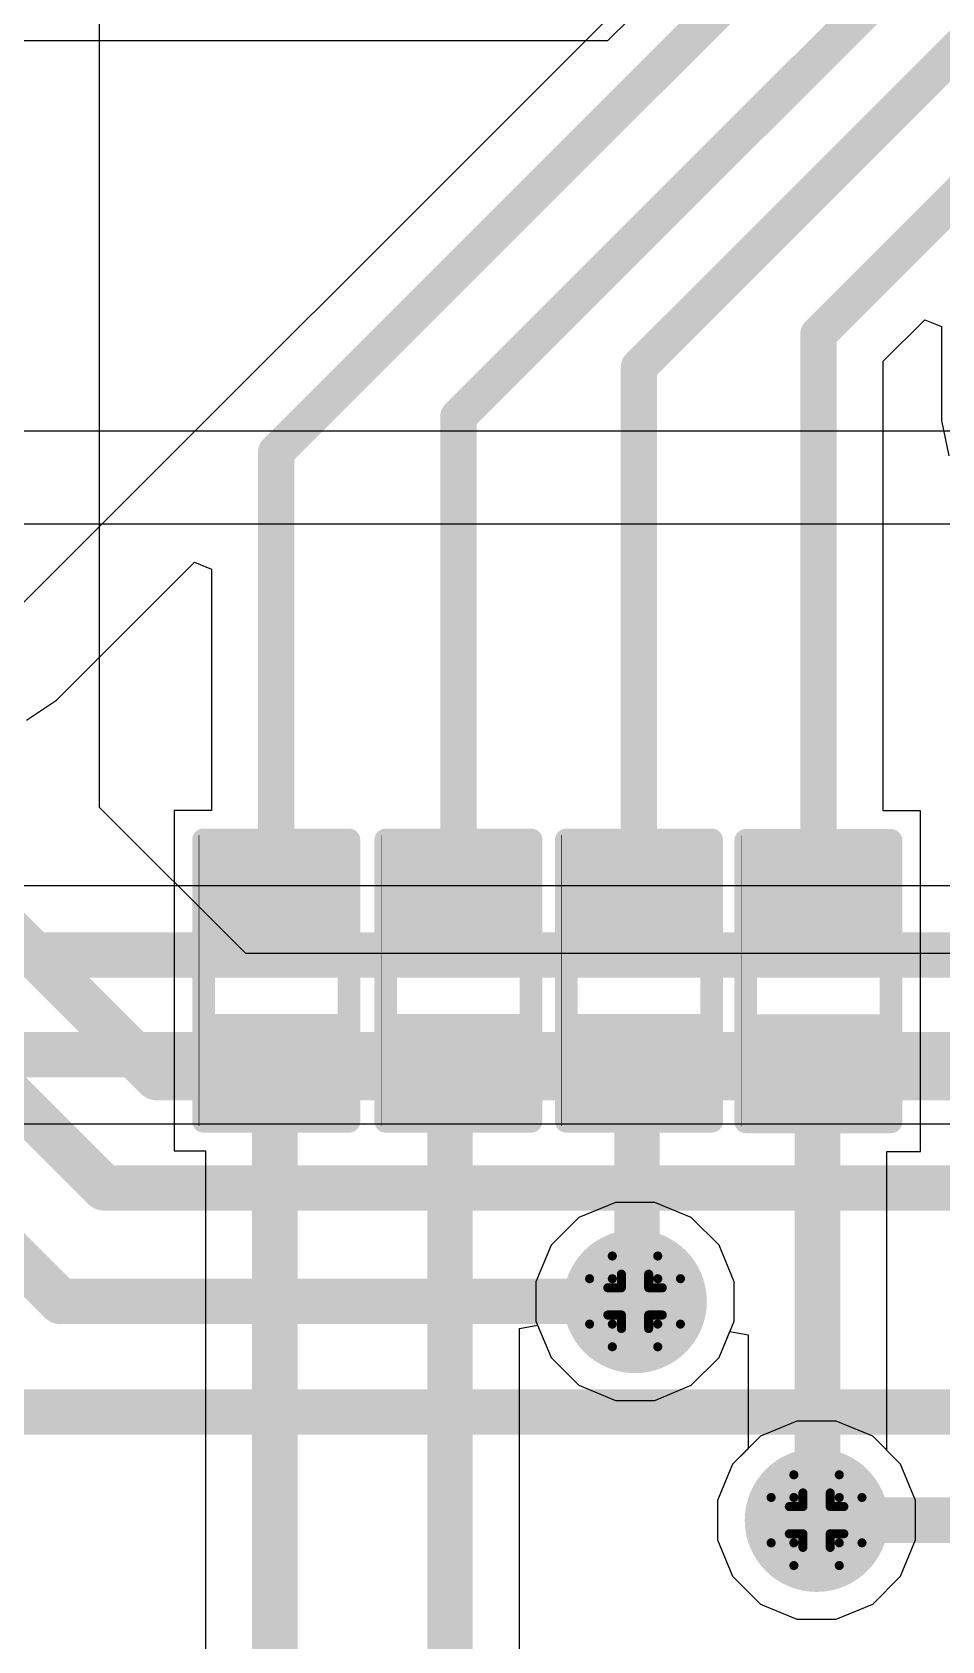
# Model space of a CAD drawing. Header units: inches. Extents: x -3 to 5259, y -3 to 5282.
# Drawn here: x 11.07 to 16.16, y 29.97 to 38.98 of the extents above; entities that cross this region are included whole.
import ezdxf

# ---------------------------------------------------------------- set-up
doc = ezdxf.new("R2010")
doc.units = ezdxf.units.IN
for name, color, linetype in [('Bottom Layer', 5, 'Continuous'), ('Bottom Solder', 6, 'Continuous'), ('Drill Drawing', 1, 'Continuous'), ('Layer 1', 16, 'Continuous'), ('Layer 2', 76, 'Continuous'), ('Top Layer', 1, 'Continuous'), ('Top Overlay', 2, 'Continuous'), ('Top Paste', 8, 'Continuous'), ('Top Solder', 216, 'Continuous'), ('Via Holes', 16, 'Continuous')]:
    doc.layers.add(name, color=color, linetype=linetype)

# ---------------------------------------------------------------- blocks, each defined once
blk = doc.blocks.new('R___0402_141')
at = {"layer": 'Top Layer'}
for points in [[(-0.6985, -0.3175), (-0.6985, 0.3175), (-0.2413, 0.3175), (-0.2413, -0.3175)], [(0.2413, -0.3175), (0.2413, 0.3175), (0.6985, 0.3175), (0.6985, -0.3175)]]:
    blk.add_hatch(color=1, dxfattribs=at).paths.add_polyline_path(points)
at = {"layer": 'Top Paste'}
for points in [[(-0.6985, -0.3175), (-0.6985, 0.3175), (-0.2413, 0.3175), (-0.2413, -0.3175)], [(0.2413, -0.3175), (0.2413, 0.3175), (0.6985, 0.3175), (0.6985, -0.3175)]]:
    blk.add_hatch(color=8, dxfattribs=at).paths.add_polyline_path(points)
at = {"layer": 'Top Solder'}
for points in [[(-0.7535, -0.3725), (-0.7535, 0.3725), (-0.1863, 0.3725), (-0.1863, -0.3725)], [(0.1863, -0.3725), (0.1863, 0.3725), (0.7535, 0.3725), (0.7535, -0.3725)]]:
    blk.add_hatch(color=216, dxfattribs=at).paths.add_polyline_path(points)
at = {"layer": 'Top Overlay'}
for points in [[(-0.7874, -0.4064, 0.127, 0.127, 0), (-0.7874, 0.4064, 0.127, 0.127, 0)], [(0.7874, 0.4064, 0.127, 0.127, 0), (-0.7874, 0.4064, 0.127, 0.127, 0)], [(0.7874, -0.4064, 0.127, 0.127, 0), (0.7874, 0.4064, 0.127, 0.127, 0)], [(0.7874, -0.4064, 0.127, 0.127, 0), (-0.7874, -0.4064, 0.127, 0.127, 0)], [(0.8128, -0.4318, 0.00323, 0.00323, 0), (-0.8128, -0.4318, 0.00323, 0.00323, 0)]]:
    blk.add_lwpolyline(points, format="xyseb", dxfattribs=at)
for points in [[(-0.8191, 0.4064, 0.0635, 0.0635, 1), (-0.7556, 0.4064, 0.0635, 0.0635, 1)], [(-0.8191, 0.4064, 0.0635, 0.0635, 1), (-0.7556, 0.4064, 0.0635, 0.0635, 1)], [(0.7556, 0.4064, 0.0635, 0.0635, 1), (0.8191, 0.4064, 0.0635, 0.0635, 1)], [(0.7556, 0.4064, 0.0635, 0.0635, 1), (0.8191, 0.4064, 0.0635, 0.0635, 1)], [(-0.8191, -0.4064, 0.0635, 0.0635, 1), (-0.7556, -0.4064, 0.0635, 0.0635, 1)], [(-0.8191, -0.4064, 0.0635, 0.0635, 1), (-0.7556, -0.4064, 0.0635, 0.0635, 1)], [(0.7556, -0.4064, 0.0635, 0.0635, 1), (0.8191, -0.4064, 0.0635, 0.0635, 1)], [(0.7556, -0.4064, 0.0635, 0.0635, 1), (0.8191, -0.4064, 0.0635, 0.0635, 1)], [(-0.8136, -0.4318, 0.00161, 0.00161, 1), (-0.812, -0.4318, 0.00161, 0.00161, 1)], [(0.812, -0.4318, 0.00161, 0.00161, 1), (0.8136, -0.4318, 0.00161, 0.00161, 1)]]:
    blk.add_lwpolyline(points, format="xyseb", close=True, dxfattribs=at)
blk = doc.blocks.new('R___0402_143')
at = {"layer": 'Top Layer'}
for points in [[(-0.6985, -0.3175), (-0.6985, 0.3175), (-0.2413, 0.3175), (-0.2413, -0.3175)], [(0.2413, -0.3175), (0.2413, 0.3175), (0.6985, 0.3175), (0.6985, -0.3175)]]:
    blk.add_hatch(color=1, dxfattribs=at).paths.add_polyline_path(points)
at = {"layer": 'Top Paste'}
for points in [[(-0.6985, -0.3175), (-0.6985, 0.3175), (-0.2413, 0.3175), (-0.2413, -0.3175)], [(0.2413, -0.3175), (0.2413, 0.3175), (0.6985, 0.3175), (0.6985, -0.3175)]]:
    blk.add_hatch(color=8, dxfattribs=at).paths.add_polyline_path(points)
at = {"layer": 'Top Solder'}
for points in [[(-0.7535, -0.3725), (-0.7535, 0.3725), (-0.1863, 0.3725), (-0.1863, -0.3725)], [(0.1863, -0.3725), (0.1863, 0.3725), (0.7535, 0.3725), (0.7535, -0.3725)]]:
    blk.add_hatch(color=216, dxfattribs=at).paths.add_polyline_path(points)
at = {"layer": 'Top Overlay'}
for points in [[(-0.7874, -0.4064, 0.127, 0.127, 0), (-0.7874, 0.4064, 0.127, 0.127, 0)], [(0.7874, 0.4064, 0.127, 0.127, 0), (-0.7874, 0.4064, 0.127, 0.127, 0)], [(0.7874, -0.4064, 0.127, 0.127, 0), (0.7874, 0.4064, 0.127, 0.127, 0)], [(0.7874, -0.4064, 0.127, 0.127, 0), (-0.7874, -0.4064, 0.127, 0.127, 0)], [(0.8128, -0.4318, 0.00323, 0.00323, 0), (-0.8128, -0.4318, 0.00323, 0.00323, 0)]]:
    blk.add_lwpolyline(points, format="xyseb", dxfattribs=at)
for points in [[(-0.8191, 0.4064, 0.0635, 0.0635, 1), (-0.7556, 0.4064, 0.0635, 0.0635, 1)], [(-0.8191, 0.4064, 0.0635, 0.0635, 1), (-0.7556, 0.4064, 0.0635, 0.0635, 1)], [(0.7556, 0.4064, 0.0635, 0.0635, 1), (0.8191, 0.4064, 0.0635, 0.0635, 1)], [(0.7556, 0.4064, 0.0635, 0.0635, 1), (0.8191, 0.4064, 0.0635, 0.0635, 1)], [(-0.8191, -0.4064, 0.0635, 0.0635, 1), (-0.7556, -0.4064, 0.0635, 0.0635, 1)], [(-0.8191, -0.4064, 0.0635, 0.0635, 1), (-0.7556, -0.4064, 0.0635, 0.0635, 1)], [(0.7556, -0.4064, 0.0635, 0.0635, 1), (0.8191, -0.4064, 0.0635, 0.0635, 1)], [(0.7556, -0.4064, 0.0635, 0.0635, 1), (0.8191, -0.4064, 0.0635, 0.0635, 1)], [(-0.8136, -0.4318, 0.00161, 0.00161, 1), (-0.812, -0.4318, 0.00161, 0.00161, 1)], [(0.812, -0.4318, 0.00161, 0.00161, 1), (0.8136, -0.4318, 0.00161, 0.00161, 1)]]:
    blk.add_lwpolyline(points, format="xyseb", close=True, dxfattribs=at)
blk = doc.blocks.new('R___0402_145')
at = {"layer": 'Top Layer'}
for points in [[(-0.6985, -0.3175), (-0.6985, 0.3175), (-0.2413, 0.3175), (-0.2413, -0.3175)], [(0.2413, -0.3175), (0.2413, 0.3175), (0.6985, 0.3175), (0.6985, -0.3175)]]:
    blk.add_hatch(color=1, dxfattribs=at).paths.add_polyline_path(points)
at = {"layer": 'Top Paste'}
for points in [[(-0.6985, -0.3175), (-0.6985, 0.3175), (-0.2413, 0.3175), (-0.2413, -0.3175)], [(0.2413, -0.3175), (0.2413, 0.3175), (0.6985, 0.3175), (0.6985, -0.3175)]]:
    blk.add_hatch(color=8, dxfattribs=at).paths.add_polyline_path(points)
at = {"layer": 'Top Solder'}
for points in [[(-0.7535, -0.3725), (-0.7535, 0.3725), (-0.1863, 0.3725), (-0.1863, -0.3725)], [(0.1863, -0.3725), (0.1863, 0.3725), (0.7535, 0.3725), (0.7535, -0.3725)]]:
    blk.add_hatch(color=216, dxfattribs=at).paths.add_polyline_path(points)
at = {"layer": 'Top Overlay'}
for points in [[(-0.7874, -0.4064, 0.127, 0.127, 0), (-0.7874, 0.4064, 0.127, 0.127, 0)], [(0.7874, 0.4064, 0.127, 0.127, 0), (-0.7874, 0.4064, 0.127, 0.127, 0)], [(0.7874, -0.4064, 0.127, 0.127, 0), (0.7874, 0.4064, 0.127, 0.127, 0)], [(0.7874, -0.4064, 0.127, 0.127, 0), (-0.7874, -0.4064, 0.127, 0.127, 0)], [(0.8128, -0.4318, 0.00323, 0.00323, 0), (-0.8128, -0.4318, 0.00323, 0.00323, 0)]]:
    blk.add_lwpolyline(points, format="xyseb", dxfattribs=at)
for points in [[(-0.8191, 0.4064, 0.0635, 0.0635, 1), (-0.7556, 0.4064, 0.0635, 0.0635, 1)], [(-0.8191, 0.4064, 0.0635, 0.0635, 1), (-0.7556, 0.4064, 0.0635, 0.0635, 1)], [(0.7556, 0.4064, 0.0635, 0.0635, 1), (0.8191, 0.4064, 0.0635, 0.0635, 1)], [(0.7556, 0.4064, 0.0635, 0.0635, 1), (0.8191, 0.4064, 0.0635, 0.0635, 1)], [(-0.8191, -0.4064, 0.0635, 0.0635, 1), (-0.7556, -0.4064, 0.0635, 0.0635, 1)], [(-0.8191, -0.4064, 0.0635, 0.0635, 1), (-0.7556, -0.4064, 0.0635, 0.0635, 1)], [(0.7556, -0.4064, 0.0635, 0.0635, 1), (0.8191, -0.4064, 0.0635, 0.0635, 1)], [(0.7556, -0.4064, 0.0635, 0.0635, 1), (0.8191, -0.4064, 0.0635, 0.0635, 1)], [(-0.8136, -0.4318, 0.00161, 0.00161, 1), (-0.812, -0.4318, 0.00161, 0.00161, 1)], [(0.812, -0.4318, 0.00161, 0.00161, 1), (0.8136, -0.4318, 0.00161, 0.00161, 1)]]:
    blk.add_lwpolyline(points, format="xyseb", close=True, dxfattribs=at)
blk = doc.blocks.new('R___0402_147')
at = {"layer": 'Top Layer'}
for points in [[(-0.6985, -0.3175), (-0.6985, 0.3175), (-0.2413, 0.3175), (-0.2413, -0.3175)], [(0.2413, -0.3175), (0.2413, 0.3175), (0.6985, 0.3175), (0.6985, -0.3175)]]:
    blk.add_hatch(color=1, dxfattribs=at).paths.add_polyline_path(points)
at = {"layer": 'Top Paste'}
for points in [[(-0.6985, -0.3175), (-0.6985, 0.3175), (-0.2413, 0.3175), (-0.2413, -0.3175)], [(0.2413, -0.3175), (0.2413, 0.3175), (0.6985, 0.3175), (0.6985, -0.3175)]]:
    blk.add_hatch(color=8, dxfattribs=at).paths.add_polyline_path(points)
at = {"layer": 'Top Solder'}
for points in [[(-0.7535, -0.3725), (-0.7535, 0.3725), (-0.1863, 0.3725), (-0.1863, -0.3725)], [(0.1863, -0.3725), (0.1863, 0.3725), (0.7535, 0.3725), (0.7535, -0.3725)]]:
    blk.add_hatch(color=216, dxfattribs=at).paths.add_polyline_path(points)
at = {"layer": 'Top Overlay'}
for points in [[(-0.7874, -0.4064, 0.127, 0.127, 0), (-0.7874, 0.4064, 0.127, 0.127, 0)], [(0.7874, 0.4064, 0.127, 0.127, 0), (-0.7874, 0.4064, 0.127, 0.127, 0)], [(0.7874, -0.4064, 0.127, 0.127, 0), (0.7874, 0.4064, 0.127, 0.127, 0)], [(0.7874, -0.4064, 0.127, 0.127, 0), (-0.7874, -0.4064, 0.127, 0.127, 0)], [(0.8128, -0.4318, 0.00323, 0.00323, 0), (-0.8128, -0.4318, 0.00323, 0.00323, 0)]]:
    blk.add_lwpolyline(points, format="xyseb", dxfattribs=at)
for points in [[(-0.8191, 0.4064, 0.0635, 0.0635, 1), (-0.7556, 0.4064, 0.0635, 0.0635, 1)], [(-0.8191, 0.4064, 0.0635, 0.0635, 1), (-0.7556, 0.4064, 0.0635, 0.0635, 1)], [(0.7556, 0.4064, 0.0635, 0.0635, 1), (0.8191, 0.4064, 0.0635, 0.0635, 1)], [(0.7556, 0.4064, 0.0635, 0.0635, 1), (0.8191, 0.4064, 0.0635, 0.0635, 1)], [(-0.8191, -0.4064, 0.0635, 0.0635, 1), (-0.7556, -0.4064, 0.0635, 0.0635, 1)], [(-0.8191, -0.4064, 0.0635, 0.0635, 1), (-0.7556, -0.4064, 0.0635, 0.0635, 1)], [(0.7556, -0.4064, 0.0635, 0.0635, 1), (0.8191, -0.4064, 0.0635, 0.0635, 1)], [(0.7556, -0.4064, 0.0635, 0.0635, 1), (0.8191, -0.4064, 0.0635, 0.0635, 1)], [(-0.8136, -0.4318, 0.00161, 0.00161, 1), (-0.812, -0.4318, 0.00161, 0.00161, 1)], [(0.812, -0.4318, 0.00161, 0.00161, 1), (0.8136, -0.4318, 0.00161, 0.00161, 1)]]:
    blk.add_lwpolyline(points, format="xyseb", close=True, dxfattribs=at)

msp = doc.modelspace()

# ---------------------------------------------------------------- hatches: boundary and pattern name
at = {"layer": 'Bottom Layer'}
h = msp.add_hatch(color=5, dxfattribs=at)
edge = h.paths.add_edge_path()
edge.add_arc((14.4426, 31.8743), 0.3, 0, 360)
h = msp.add_hatch(color=5, dxfattribs=at)
edge = h.paths.add_edge_path()
edge.add_arc((15.4578, 30.65), 0.3, 0, 360)
at = {"layer": 'Bottom Solder'}
h = msp.add_hatch(color=6, dxfattribs=at)
edge = h.paths.add_edge_path()
edge.add_arc((14.4426, 31.8743), 0.4016, 0, 360)
h = msp.add_hatch(color=6, dxfattribs=at)
edge = h.paths.add_edge_path()
edge.add_arc((15.4578, 30.65), 0.4016, 0, 360)
at = {"layer": 'Layer 1'}
h = msp.add_hatch(color=16, dxfattribs=at)
edge = h.paths.add_edge_path()
edge.add_arc((14.4426, 31.8743), 0.3, 0, 360)
h = msp.add_hatch(color=16, dxfattribs=at)
edge = h.paths.add_edge_path()
edge.add_arc((15.4578, 30.65), 0.3, 0, 360)
at = {"layer": 'Layer 2'}
h = msp.add_hatch(color=76, dxfattribs=at)
edge = h.paths.add_edge_path()
edge.add_arc((14.4426, 31.8743), 0.3, 0, 360)
h = msp.add_hatch(color=76, dxfattribs=at)
edge = h.paths.add_edge_path()
edge.add_arc((15.4578, 30.65), 0.3, 0, 360)
at = {"layer": 'Top Layer'}
h = msp.add_hatch(color=1, dxfattribs=at)
edge = h.paths.add_edge_path()
edge.add_arc((14.4426, 31.8743), 0.3, 0, 360)
h = msp.add_hatch(color=1, dxfattribs=at)
edge = h.paths.add_edge_path()
edge.add_arc((15.4578, 30.65), 0.3, 0, 360)
at = {"layer": 'Top Solder'}
h = msp.add_hatch(color=216, dxfattribs=at)
edge = h.paths.add_edge_path()
edge.add_arc((14.4426, 31.8743), 0.4016, 0, 360)
h = msp.add_hatch(color=216, dxfattribs=at)
edge = h.paths.add_edge_path()
edge.add_arc((15.4578, 30.65), 0.4016, 0, 360)
at = {"layer": 'Via Holes'}
h = msp.add_hatch(color=7, dxfattribs=at)
edge = h.paths.add_edge_path()
edge.add_arc((14.4426, 31.8743), 0.15, 0, 360)
h = msp.add_hatch(color=7, dxfattribs=at)
edge = h.paths.add_edge_path()
edge.add_arc((15.4578, 30.65), 0.15, 0, 360)

# ---------------------------------------------------------------- linework, layer by layer
at = {"layer": 'Bottom Layer'}
for p, q in [((22.0307, 34.2006), (2.2641, 34.2006)), ((3.3238, 32.8673), (17.1836, 32.8673)), ((14.3324, 32.4283), (14.1287, 32.344)), ((14.5528, 32.4283), (14.3324, 32.4283)), ((14.7564, 32.344), (14.5528, 32.4283)), ((14.1287, 32.344), (13.9729, 32.1881)), ((14.9122, 32.1881), (14.7564, 32.344)), ((13.9729, 32.1881), (13.8886, 31.9845)), ((14.9966, 31.9845), (14.9122, 32.1881)), ((13.8886, 31.9845), (13.8886, 31.7641)), ((14.9966, 31.7641), (14.9966, 31.9845)), ((13.8886, 31.7641), (13.9729, 31.5605)), ((14.9122, 31.5605), (14.9966, 31.7641)), ((13.9729, 31.5605), (14.1287, 31.4046)), ((14.7564, 31.4046), (14.9122, 31.5605)), ((14.1287, 31.4046), (14.3324, 31.3203)), ((14.5528, 31.3203), (14.7564, 31.4046)), ((14.3324, 31.3203), (14.5528, 31.3203)), ((15.3476, 31.204), (15.144, 31.1197)), ((15.568, 31.204), (15.3476, 31.204)), ((15.7717, 31.1197), (15.568, 31.204)), ((15.144, 31.1197), (14.9882, 30.9638)), ((15.9275, 30.9638), (15.7717, 31.1197)), ((14.9882, 30.9638), (14.9038, 30.7602)), ((16.0118, 30.7602), (15.9275, 30.9638)), ((14.9038, 30.7602), (14.9038, 30.5398)), ((16.0118, 30.5398), (16.0118, 30.7602)), ((14.9038, 30.5398), (14.9882, 30.3362)), ((15.9275, 30.3362), (16.0118, 30.5398)), ((14.9882, 30.3362), (15.144, 30.1804)), ((15.7717, 30.1804), (15.9275, 30.3362)), ((15.144, 30.1804), (15.3476, 30.096)), ((15.568, 30.096), (15.7717, 30.1804)), ((15.3476, 30.096), (15.568, 30.096))]:
    msp.add_line(p, q, dxfattribs=at)
for points in [[(2.1032, 33.8122, 0.254, 0.254, 0), (22.0307, 33.8122, 0.254, 0.254, 0)], [(1.9224, 33.2557, 0.254, 0.254, 0), (18.0054, 33.2557, 0.254, 0.254, 0)]]:
    msp.add_lwpolyline(points, format="xyseb", dxfattribs=at)
at = {"layer": 'Drill Drawing'}
for points in [[(14.3156, 32.0013, 0.0508, 0.0508, 0), (14.3156, 32.1283, 0.0508, 0.0508, 0)], [(14.3156, 32.1283, 0.0508, 0.0508, 0), (14.5696, 32.1283, 0.0508, 0.0508, 0)], [(14.5696, 32.0013, 0.0508, 0.0508, 0), (14.5696, 32.1283, 0.0508, 0.0508, 0)], [(14.3664, 31.9505, 0.0508, 0.0508, 0), (14.3664, 32.0267, 0.0508, 0.0508, 0)], [(14.3664, 32.0267, 0.0508, 0.0508, 0), (14.5188, 32.0267, 0.0508, 0.0508, 0)], [(14.5188, 31.9505, 0.0508, 0.0508, 0), (14.5188, 32.0267, 0.0508, 0.0508, 0)], [(14.1886, 31.7473, 0.0508, 0.0508, 0), (14.1886, 32.0013, 0.0508, 0.0508, 0)], [(14.1886, 32.0013, 0.0508, 0.0508, 0), (14.3156, 32.0013, 0.0508, 0.0508, 0)], [(14.2902, 31.7981, 0.0508, 0.0508, 0), (14.2902, 31.9505, 0.0508, 0.0508, 0)], [(14.2902, 31.9505, 0.0508, 0.0508, 0), (14.3664, 31.9505, 0.0508, 0.0508, 0)], [(14.5188, 31.9505, 0.0508, 0.0508, 0), (14.595, 31.9505, 0.0508, 0.0508, 0)], [(14.5696, 32.0013, 0.0508, 0.0508, 0), (14.6966, 32.0013, 0.0508, 0.0508, 0)], [(14.595, 31.7981, 0.0508, 0.0508, 0), (14.595, 31.9505, 0.0508, 0.0508, 0)], [(14.6966, 31.7473, 0.0508, 0.0508, 0), (14.6966, 32.0013, 0.0508, 0.0508, 0)], [(14.2902, 31.7981, 0.0508, 0.0508, 0), (14.3664, 31.7981, 0.0508, 0.0508, 0)], [(14.3664, 31.7219, 0.0508, 0.0508, 0), (14.3664, 31.7981, 0.0508, 0.0508, 0)], [(14.5188, 31.7981, 0.0508, 0.0508, 0), (14.595, 31.7981, 0.0508, 0.0508, 0)], [(14.5188, 31.7219, 0.0508, 0.0508, 0), (14.5188, 31.7981, 0.0508, 0.0508, 0)], [(14.1886, 31.7473, 0.0508, 0.0508, 0), (14.3156, 31.7473, 0.0508, 0.0508, 0)], [(14.3156, 31.6203, 0.0508, 0.0508, 0), (14.3156, 31.7473, 0.0508, 0.0508, 0)], [(14.3664, 31.7219, 0.0508, 0.0508, 0), (14.5188, 31.7219, 0.0508, 0.0508, 0)], [(14.5696, 31.7473, 0.0508, 0.0508, 0), (14.6966, 31.7473, 0.0508, 0.0508, 0)], [(14.5696, 31.6203, 0.0508, 0.0508, 0), (14.5696, 31.7473, 0.0508, 0.0508, 0)], [(14.3156, 31.6203, 0.0508, 0.0508, 0), (14.5696, 31.6203, 0.0508, 0.0508, 0)], [(15.3308, 30.777, 0.0508, 0.0508, 0), (15.3308, 30.904, 0.0508, 0.0508, 0)], [(15.3308, 30.904, 0.0508, 0.0508, 0), (15.5848, 30.904, 0.0508, 0.0508, 0)], [(15.5848, 30.777, 0.0508, 0.0508, 0), (15.5848, 30.904, 0.0508, 0.0508, 0)], [(15.2038, 30.523, 0.0508, 0.0508, 0), (15.2038, 30.777, 0.0508, 0.0508, 0)], [(15.2038, 30.777, 0.0508, 0.0508, 0), (15.3308, 30.777, 0.0508, 0.0508, 0)], [(15.3816, 30.7262, 0.0508, 0.0508, 0), (15.3816, 30.8024, 0.0508, 0.0508, 0)], [(15.3816, 30.8024, 0.0508, 0.0508, 0), (15.534, 30.8024, 0.0508, 0.0508, 0)], [(15.534, 30.7262, 0.0508, 0.0508, 0), (15.534, 30.8024, 0.0508, 0.0508, 0)], [(15.5848, 30.777, 0.0508, 0.0508, 0), (15.7118, 30.777, 0.0508, 0.0508, 0)], [(15.7118, 30.523, 0.0508, 0.0508, 0), (15.7118, 30.777, 0.0508, 0.0508, 0)], [(15.3054, 30.5738, 0.0508, 0.0508, 0), (15.3054, 30.7262, 0.0508, 0.0508, 0)], [(15.3054, 30.7262, 0.0508, 0.0508, 0), (15.3816, 30.7262, 0.0508, 0.0508, 0)], [(15.534, 30.7262, 0.0508, 0.0508, 0), (15.6102, 30.7262, 0.0508, 0.0508, 0)], [(15.6102, 30.5738, 0.0508, 0.0508, 0), (15.6102, 30.7262, 0.0508, 0.0508, 0)], [(15.2038, 30.523, 0.0508, 0.0508, 0), (15.3308, 30.523, 0.0508, 0.0508, 0)], [(15.3054, 30.5738, 0.0508, 0.0508, 0), (15.3816, 30.5738, 0.0508, 0.0508, 0)], [(15.3308, 30.396, 0.0508, 0.0508, 0), (15.3308, 30.523, 0.0508, 0.0508, 0)], [(15.3816, 30.4976, 0.0508, 0.0508, 0), (15.3816, 30.5738, 0.0508, 0.0508, 0)], [(15.3816, 30.4976, 0.0508, 0.0508, 0), (15.534, 30.4976, 0.0508, 0.0508, 0)], [(15.534, 30.5738, 0.0508, 0.0508, 0), (15.6102, 30.5738, 0.0508, 0.0508, 0)], [(15.534, 30.4976, 0.0508, 0.0508, 0), (15.534, 30.5738, 0.0508, 0.0508, 0)], [(15.5848, 30.523, 0.0508, 0.0508, 0), (15.7118, 30.523, 0.0508, 0.0508, 0)], [(15.5848, 30.396, 0.0508, 0.0508, 0), (15.5848, 30.523, 0.0508, 0.0508, 0)], [(15.3308, 30.396, 0.0508, 0.0508, 0), (15.5848, 30.396, 0.0508, 0.0508, 0)]]:
    msp.add_lwpolyline(points, format="xyseb", dxfattribs=at)
for points in [[(14.3029, 32.1283, 0.0254, 0.0254, 1), (14.3283, 32.1283, 0.0254, 0.0254, 1)], [(14.3029, 32.1283, 0.0254, 0.0254, 1), (14.3283, 32.1283, 0.0254, 0.0254, 1)], [(14.5569, 32.1283, 0.0254, 0.0254, 1), (14.5823, 32.1283, 0.0254, 0.0254, 1)], [(14.5569, 32.1283, 0.0254, 0.0254, 1), (14.5823, 32.1283, 0.0254, 0.0254, 1)], [(14.3537, 32.0267, 0.0254, 0.0254, 1), (14.3791, 32.0267, 0.0254, 0.0254, 1)], [(14.3537, 32.0267, 0.0254, 0.0254, 1), (14.3791, 32.0267, 0.0254, 0.0254, 1)], [(14.5061, 32.0267, 0.0254, 0.0254, 1), (14.5315, 32.0267, 0.0254, 0.0254, 1)], [(14.5061, 32.0267, 0.0254, 0.0254, 1), (14.5315, 32.0267, 0.0254, 0.0254, 1)], [(14.1759, 32.0013, 0.0254, 0.0254, 1), (14.2013, 32.0013, 0.0254, 0.0254, 1)], [(14.1759, 32.0013, 0.0254, 0.0254, 1), (14.2013, 32.0013, 0.0254, 0.0254, 1)], [(14.2775, 31.9505, 0.0254, 0.0254, 1), (14.3029, 31.9505, 0.0254, 0.0254, 1)], [(14.2775, 31.9505, 0.0254, 0.0254, 1), (14.3029, 31.9505, 0.0254, 0.0254, 1)], [(14.3029, 32.0013, 0.0254, 0.0254, 1), (14.3283, 32.0013, 0.0254, 0.0254, 1)], [(14.3029, 32.0013, 0.0254, 0.0254, 1), (14.3283, 32.0013, 0.0254, 0.0254, 1)], [(14.3537, 31.9505, 0.0254, 0.0254, 1), (14.3791, 31.9505, 0.0254, 0.0254, 1)], [(14.3537, 31.9505, 0.0254, 0.0254, 1), (14.3791, 31.9505, 0.0254, 0.0254, 1)], [(14.5061, 31.9505, 0.0254, 0.0254, 1), (14.5315, 31.9505, 0.0254, 0.0254, 1)], [(14.5061, 31.9505, 0.0254, 0.0254, 1), (14.5315, 31.9505, 0.0254, 0.0254, 1)], [(14.5569, 32.0013, 0.0254, 0.0254, 1), (14.5823, 32.0013, 0.0254, 0.0254, 1)], [(14.5569, 32.0013, 0.0254, 0.0254, 1), (14.5823, 32.0013, 0.0254, 0.0254, 1)], [(14.5823, 31.9505, 0.0254, 0.0254, 1), (14.6077, 31.9505, 0.0254, 0.0254, 1)], [(14.5823, 31.9505, 0.0254, 0.0254, 1), (14.6077, 31.9505, 0.0254, 0.0254, 1)], [(14.6839, 32.0013, 0.0254, 0.0254, 1), (14.7093, 32.0013, 0.0254, 0.0254, 1)], [(14.6839, 32.0013, 0.0254, 0.0254, 1), (14.7093, 32.0013, 0.0254, 0.0254, 1)], [(14.2775, 31.7981, 0.0254, 0.0254, 1), (14.3029, 31.7981, 0.0254, 0.0254, 1)], [(14.2775, 31.7981, 0.0254, 0.0254, 1), (14.3029, 31.7981, 0.0254, 0.0254, 1)], [(14.3537, 31.7981, 0.0254, 0.0254, 1), (14.3791, 31.7981, 0.0254, 0.0254, 1)], [(14.3537, 31.7981, 0.0254, 0.0254, 1), (14.3791, 31.7981, 0.0254, 0.0254, 1)], [(14.5061, 31.7981, 0.0254, 0.0254, 1), (14.5315, 31.7981, 0.0254, 0.0254, 1)], [(14.5061, 31.7981, 0.0254, 0.0254, 1), (14.5315, 31.7981, 0.0254, 0.0254, 1)], [(14.5823, 31.7981, 0.0254, 0.0254, 1), (14.6077, 31.7981, 0.0254, 0.0254, 1)], [(14.5823, 31.7981, 0.0254, 0.0254, 1), (14.6077, 31.7981, 0.0254, 0.0254, 1)], [(14.1759, 31.7473, 0.0254, 0.0254, 1), (14.2013, 31.7473, 0.0254, 0.0254, 1)], [(14.1759, 31.7473, 0.0254, 0.0254, 1), (14.2013, 31.7473, 0.0254, 0.0254, 1)], [(14.3029, 31.7473, 0.0254, 0.0254, 1), (14.3283, 31.7473, 0.0254, 0.0254, 1)], [(14.3029, 31.7473, 0.0254, 0.0254, 1), (14.3283, 31.7473, 0.0254, 0.0254, 1)], [(14.3537, 31.7219, 0.0254, 0.0254, 1), (14.3791, 31.7219, 0.0254, 0.0254, 1)], [(14.3537, 31.7219, 0.0254, 0.0254, 1), (14.3791, 31.7219, 0.0254, 0.0254, 1)], [(14.5061, 31.7219, 0.0254, 0.0254, 1), (14.5315, 31.7219, 0.0254, 0.0254, 1)], [(14.5061, 31.7219, 0.0254, 0.0254, 1), (14.5315, 31.7219, 0.0254, 0.0254, 1)], [(14.5569, 31.7473, 0.0254, 0.0254, 1), (14.5823, 31.7473, 0.0254, 0.0254, 1)], [(14.5569, 31.7473, 0.0254, 0.0254, 1), (14.5823, 31.7473, 0.0254, 0.0254, 1)], [(14.6839, 31.7473, 0.0254, 0.0254, 1), (14.7093, 31.7473, 0.0254, 0.0254, 1)], [(14.6839, 31.7473, 0.0254, 0.0254, 1), (14.7093, 31.7473, 0.0254, 0.0254, 1)], [(14.3029, 31.6203, 0.0254, 0.0254, 1), (14.3283, 31.6203, 0.0254, 0.0254, 1)], [(14.3029, 31.6203, 0.0254, 0.0254, 1), (14.3283, 31.6203, 0.0254, 0.0254, 1)], [(14.5569, 31.6203, 0.0254, 0.0254, 1), (14.5823, 31.6203, 0.0254, 0.0254, 1)], [(14.5569, 31.6203, 0.0254, 0.0254, 1), (14.5823, 31.6203, 0.0254, 0.0254, 1)], [(15.3181, 30.904, 0.0254, 0.0254, 1), (15.3435, 30.904, 0.0254, 0.0254, 1)], [(15.3181, 30.904, 0.0254, 0.0254, 1), (15.3435, 30.904, 0.0254, 0.0254, 1)], [(15.5721, 30.904, 0.0254, 0.0254, 1), (15.5975, 30.904, 0.0254, 0.0254, 1)], [(15.5721, 30.904, 0.0254, 0.0254, 1), (15.5975, 30.904, 0.0254, 0.0254, 1)], [(15.1911, 30.777, 0.0254, 0.0254, 1), (15.2165, 30.777, 0.0254, 0.0254, 1)], [(15.1911, 30.777, 0.0254, 0.0254, 1), (15.2165, 30.777, 0.0254, 0.0254, 1)], [(15.3181, 30.777, 0.0254, 0.0254, 1), (15.3435, 30.777, 0.0254, 0.0254, 1)], [(15.3181, 30.777, 0.0254, 0.0254, 1), (15.3435, 30.777, 0.0254, 0.0254, 1)], [(15.3689, 30.8024, 0.0254, 0.0254, 1), (15.3943, 30.8024, 0.0254, 0.0254, 1)], [(15.3689, 30.8024, 0.0254, 0.0254, 1), (15.3943, 30.8024, 0.0254, 0.0254, 1)], [(15.5213, 30.8024, 0.0254, 0.0254, 1), (15.5467, 30.8024, 0.0254, 0.0254, 1)], [(15.5213, 30.8024, 0.0254, 0.0254, 1), (15.5467, 30.8024, 0.0254, 0.0254, 1)], [(15.5721, 30.777, 0.0254, 0.0254, 1), (15.5975, 30.777, 0.0254, 0.0254, 1)], [(15.5721, 30.777, 0.0254, 0.0254, 1), (15.5975, 30.777, 0.0254, 0.0254, 1)], [(15.6991, 30.777, 0.0254, 0.0254, 1), (15.7245, 30.777, 0.0254, 0.0254, 1)], [(15.6991, 30.777, 0.0254, 0.0254, 1), (15.7245, 30.777, 0.0254, 0.0254, 1)], [(15.2927, 30.7262, 0.0254, 0.0254, 1), (15.3181, 30.7262, 0.0254, 0.0254, 1)], [(15.2927, 30.7262, 0.0254, 0.0254, 1), (15.3181, 30.7262, 0.0254, 0.0254, 1)], [(15.3689, 30.7262, 0.0254, 0.0254, 1), (15.3943, 30.7262, 0.0254, 0.0254, 1)], [(15.3689, 30.7262, 0.0254, 0.0254, 1), (15.3943, 30.7262, 0.0254, 0.0254, 1)], [(15.5213, 30.7262, 0.0254, 0.0254, 1), (15.5467, 30.7262, 0.0254, 0.0254, 1)], [(15.5213, 30.7262, 0.0254, 0.0254, 1), (15.5467, 30.7262, 0.0254, 0.0254, 1)], [(15.5975, 30.7262, 0.0254, 0.0254, 1), (15.6229, 30.7262, 0.0254, 0.0254, 1)], [(15.5975, 30.7262, 0.0254, 0.0254, 1), (15.6229, 30.7262, 0.0254, 0.0254, 1)], [(15.1911, 30.523, 0.0254, 0.0254, 1), (15.2165, 30.523, 0.0254, 0.0254, 1)], [(15.1911, 30.523, 0.0254, 0.0254, 1), (15.2165, 30.523, 0.0254, 0.0254, 1)], [(15.2927, 30.5738, 0.0254, 0.0254, 1), (15.3181, 30.5738, 0.0254, 0.0254, 1)], [(15.2927, 30.5738, 0.0254, 0.0254, 1), (15.3181, 30.5738, 0.0254, 0.0254, 1)], [(15.3181, 30.523, 0.0254, 0.0254, 1), (15.3435, 30.523, 0.0254, 0.0254, 1)], [(15.3181, 30.523, 0.0254, 0.0254, 1), (15.3435, 30.523, 0.0254, 0.0254, 1)], [(15.3689, 30.5738, 0.0254, 0.0254, 1), (15.3943, 30.5738, 0.0254, 0.0254, 1)], [(15.3689, 30.5738, 0.0254, 0.0254, 1), (15.3943, 30.5738, 0.0254, 0.0254, 1)], [(15.3689, 30.4976, 0.0254, 0.0254, 1), (15.3943, 30.4976, 0.0254, 0.0254, 1)], [(15.3689, 30.4976, 0.0254, 0.0254, 1), (15.3943, 30.4976, 0.0254, 0.0254, 1)], [(15.5213, 30.5738, 0.0254, 0.0254, 1), (15.5467, 30.5738, 0.0254, 0.0254, 1)], [(15.5213, 30.5738, 0.0254, 0.0254, 1), (15.5467, 30.5738, 0.0254, 0.0254, 1)], [(15.5213, 30.4976, 0.0254, 0.0254, 1), (15.5467, 30.4976, 0.0254, 0.0254, 1)], [(15.5213, 30.4976, 0.0254, 0.0254, 1), (15.5467, 30.4976, 0.0254, 0.0254, 1)], [(15.5721, 30.523, 0.0254, 0.0254, 1), (15.5975, 30.523, 0.0254, 0.0254, 1)], [(15.5721, 30.523, 0.0254, 0.0254, 1), (15.5975, 30.523, 0.0254, 0.0254, 1)], [(15.5975, 30.5738, 0.0254, 0.0254, 1), (15.6229, 30.5738, 0.0254, 0.0254, 1)], [(15.5975, 30.5738, 0.0254, 0.0254, 1), (15.6229, 30.5738, 0.0254, 0.0254, 1)], [(15.6991, 30.523, 0.0254, 0.0254, 1), (15.7245, 30.523, 0.0254, 0.0254, 1)], [(15.6991, 30.523, 0.0254, 0.0254, 1), (15.7245, 30.523, 0.0254, 0.0254, 1)], [(15.3181, 30.396, 0.0254, 0.0254, 1), (15.3435, 30.396, 0.0254, 0.0254, 1)], [(15.3181, 30.396, 0.0254, 0.0254, 1), (15.3435, 30.396, 0.0254, 0.0254, 1)], [(15.5721, 30.396, 0.0254, 0.0254, 1), (15.5975, 30.396, 0.0254, 0.0254, 1)], [(15.5721, 30.396, 0.0254, 0.0254, 1), (15.5975, 30.396, 0.0254, 0.0254, 1)]]:
    msp.add_lwpolyline(points, format="xyseb", close=True, dxfattribs=at)
at = {"layer": 'Layer 1'}
for p, q in [((14.2913, 38.9293), (14.6818, 39.3198)), ((6.6975, 38.9293), (14.2913, 38.9293)), ((16.7635, 36.7443), (6.7858, 36.7443)), ((8.4142, 36.2264), (16.7635, 36.2264)), ((14.3324, 32.4283), (14.1287, 32.344)), ((14.5528, 32.4283), (14.3324, 32.4283)), ((14.7564, 32.344), (14.5528, 32.4283)), ((14.1287, 32.344), (13.9729, 32.1881)), ((14.9122, 32.1881), (14.7564, 32.344)), ((13.9729, 32.1881), (13.8886, 31.9845)), ((14.9966, 31.9845), (14.9122, 32.1881)), ((13.8886, 31.9845), (13.8886, 31.7641)), ((14.9966, 31.7641), (14.9966, 31.9845)), ((13.8886, 31.7641), (13.9729, 31.5605)), ((14.9122, 31.5605), (14.9966, 31.7641)), ((13.9729, 31.5605), (14.1287, 31.4046)), ((14.7564, 31.4046), (14.9122, 31.5605)), ((14.1287, 31.4046), (14.3324, 31.3203)), ((14.5528, 31.3203), (14.7564, 31.4046)), ((14.3324, 31.3203), (14.5528, 31.3203)), ((15.3476, 31.204), (15.144, 31.1197)), ((15.568, 31.204), (15.3476, 31.204)), ((15.7717, 31.1197), (15.568, 31.204)), ((15.144, 31.1197), (14.9882, 30.9638)), ((15.9275, 30.9638), (15.7717, 31.1197)), ((14.9882, 30.9638), (14.9038, 30.7602)), ((16.0118, 30.7602), (15.9275, 30.9638)), ((14.9038, 30.7602), (14.9038, 30.5398)), ((16.0118, 30.5398), (16.0118, 30.7602)), ((14.9038, 30.5398), (14.9882, 30.3362)), ((15.9275, 30.3362), (16.0118, 30.5398)), ((14.9882, 30.3362), (15.144, 30.1804)), ((15.7717, 30.1804), (15.9275, 30.3362)), ((15.144, 30.1804), (15.3476, 30.096)), ((15.568, 30.096), (15.7717, 30.1804)), ((15.3476, 30.096), (15.568, 30.096))]:
    msp.add_line(p, q, dxfattribs=at)
at = {"layer": 'Layer 2'}
for p, q in [((11.4474, 34.6387), (11.4474, 43.5453)), ((12.266, 33.8202), (11.4474, 34.6387)), ((53.842, 33.8202), (12.266, 33.8202))]:
    msp.add_line(p, q, dxfattribs=at)
for points in [[(10.7818, 34.1135, 0.254, 0.254, 0), (11.769, 33.1263, 0.254, 0.254, 0)], [(10.1904, 33.7931, 0.254, 0.254, 0), (11.4742, 32.5093, 0.254, 0.254, 0)], [(9.5722, 33.5316, 0.254, 0.254, 0), (11.2295, 31.8743, 0.254, 0.254, 0)], [(11.769, 33.1263, 0.254, 0.254, 0), (64.5106, 33.1263, 0.254, 0.254, 0)], [(11.4742, 32.5093, 0.254, 0.254, 0), (17.7419, 32.5093, 0.254, 0.254, 0)], [(11.2295, 31.8743, 0.254, 0.254, 0), (14.4426, 31.8743, 0.254, 0.254, 0)], [(9.1185, 31.2548, 0.254, 0.254, 0), (64.2268, 31.2548, 0.254, 0.254, 0)], [(15.4578, 30.65, 0.254, 0.254, 0), (53.1254, 30.65, 0.254, 0.254, 0)]]:
    msp.add_lwpolyline(points, format="xyseb", dxfattribs=at)
for points in [[(11.7055, 33.1263, 0.127, 0.127, 1), (11.8325, 33.1263, 0.127, 0.127, 1)], [(11.7055, 33.1263, 0.127, 0.127, 1), (11.8325, 33.1263, 0.127, 0.127, 1)], [(11.4107, 32.5093, 0.127, 0.127, 1), (11.5377, 32.5093, 0.127, 0.127, 1)], [(11.4107, 32.5093, 0.127, 0.127, 1), (11.5377, 32.5093, 0.127, 0.127, 1)], [(11.166, 31.8743, 0.127, 0.127, 1), (11.293, 31.8743, 0.127, 0.127, 1)], [(11.166, 31.8743, 0.127, 0.127, 1), (11.293, 31.8743, 0.127, 0.127, 1)], [(14.3791, 31.8743, 0.127, 0.127, 1), (14.5061, 31.8743, 0.127, 0.127, 1)], [(15.3943, 30.65, 0.127, 0.127, 1), (15.5213, 30.65, 0.127, 0.127, 1)]]:
    msp.add_lwpolyline(points, format="xyseb", close=True, dxfattribs=at)
at = {"layer": 'Top Layer'}
for p, q in [((14.9155, 39.6789), (10.8416, 35.6049)), ((15.8304, 37.1349), (16.0633, 37.3678)), ((16.0633, 37.3678), (16.1572, 37.3289)), ((16.1572, 37.3289), (16.1572, 36.8044)), ((15.8304, 34.6189), (15.8304, 37.1349)), ((16.1572, 36.8044), (16.1966, 36.6062)), ((11.2078, 35.2387), (11.9796, 36.0105)), ((11.9796, 36.0105), (12.0735, 35.9717)), ((12.0735, 35.9717), (12.0735, 34.6219)), ((11.0398, 35.1264), (11.2078, 35.2387)), ((12.0735, 34.6219), (11.8646, 34.6219)), ((11.8646, 34.6219), (11.8646, 33.6567)), ((16.0394, 34.6189), (15.8304, 34.6189)), ((16.0394, 33.6537), (16.0394, 34.6189)), ((11.8646, 33.6567), (11.8646, 32.7169)), ((16.0394, 32.7139), (16.0394, 33.6537)), ((11.8646, 32.7169), (12.0399, 32.7169)), ((12.0399, 32.7169), (12.0399, 29.0639)), ((15.8513, 31.04), (15.8513, 32.7139)), ((15.8513, 32.7139), (16.0394, 32.7139)), ((13.796, 31.722), (13.8976, 31.7422)), ((13.796, 28.3894), (13.796, 31.722)), ((13.8976, 31.7422), (13.9729, 31.5605)), ((14.9122, 31.5605), (14.9728, 31.7067)), ((14.9728, 31.7067), (15.0744, 31.6865)), ((15.0744, 31.6865), (15.0744, 31.05)), ((13.9729, 31.5605), (14.1287, 31.4046)), ((14.7564, 31.4046), (14.9122, 31.5605)), ((14.1287, 31.4046), (14.3324, 31.3203)), ((14.5528, 31.3203), (14.7564, 31.4046)), ((14.3324, 31.3203), (14.5528, 31.3203)), ((15.0744, 31.05), (14.9882, 30.9638)), ((15.9275, 30.9638), (15.8513, 31.04)), ((14.9882, 30.9638), (14.9038, 30.7602)), ((16.0118, 30.7602), (15.9275, 30.9638)), ((14.9038, 30.7602), (14.9038, 30.5398)), ((16.0118, 30.5398), (16.0118, 30.7602)), ((14.9038, 30.5398), (14.9882, 30.3362)), ((15.9275, 30.3362), (16.0118, 30.5398)), ((14.9882, 30.3362), (15.144, 30.1804)), ((15.7717, 30.1804), (15.9275, 30.3362)), ((15.144, 30.1804), (15.3476, 30.096)), ((15.568, 30.096), (15.7717, 30.1804)), ((15.3476, 30.096), (15.568, 30.096))]:
    msp.add_line(p, q, dxfattribs=at)
for points in [[(13.4547, 36.8248, 0.2032, 0.2032, 0), (16.5594, 39.9294, 0.2032, 0.2032, 0)], [(14.4647, 37.1031, 0.2032, 0.2032, 0), (17.0166, 39.655, 0.2032, 0.2032, 0)], [(12.4361, 36.6284, 0.2032, 0.2032, 0), (15.2781, 39.4704, 0.2032, 0.2032, 0)], [(15.4679, 37.2851, 0.2032, 0.2032, 0), (16.6566, 38.4738, 0.2032, 0.2032, 0)], [(15.4679, 34.1363, 0.2032, 0.2032, 0), (15.4679, 37.2851, 0.2032, 0.2032, 0)], [(14.4647, 34.1363, 0.2032, 0.2032, 0), (14.4647, 37.1031, 0.2032, 0.2032, 0)], [(13.4547, 34.1393, 0.2032, 0.2032, 0), (13.4547, 36.8248, 0.2032, 0.2032, 0)], [(12.4361, 34.1393, 0.2032, 0.2032, 0), (12.4361, 36.6284, 0.2032, 0.2032, 0)], [(12.4361, 34.1363, 0.2032, 0.2032, 0), (12.4361, 34.1393, 0.2032, 0.2032, 0)], [(13.4547, 34.1363, 0.2032, 0.2032, 0), (13.4547, 34.1393, 0.2032, 0.2032, 0)], [(12.4283, 28.6335, 0.254, 0.254, 0), (12.4283, 33.1995, 0.254, 0.254, 0)], [(13.4076, 28.0416, 0.254, 0.254, 0), (13.4076, 33.1995, 0.254, 0.254, 0)], [(14.4537, 33.1884, 0.254, 0.254, 0), (14.4647, 33.1995, 0.254, 0.254, 0)], [(14.4537, 31.8854, 0.254, 0.254, 0), (14.4537, 33.1884, 0.254, 0.254, 0)], [(15.4629, 33.1914, 0.254, 0.254, 0), (15.4679, 33.1965, 0.254, 0.254, 0)], [(15.4629, 30.655, 0.254, 0.254, 0), (15.4629, 33.1914, 0.254, 0.254, 0)], [(14.4426, 31.8743, 0.254, 0.254, 0), (14.4537, 31.8854, 0.254, 0.254, 0)], [(15.4578, 30.65, 0.254, 0.254, 0), (15.4629, 30.655, 0.254, 0.254, 0)]]:
    msp.add_lwpolyline(points, format="xyseb", dxfattribs=at)
for points in [[(15.4171, 37.2851, 0.1016, 0.1016, 1), (15.5187, 37.2851, 0.1016, 0.1016, 1)], [(15.4171, 37.2851, 0.1016, 0.1016, 1), (15.5187, 37.2851, 0.1016, 0.1016, 1)], [(14.4139, 37.1031, 0.1016, 0.1016, 1), (14.5155, 37.1031, 0.1016, 0.1016, 1)], [(14.4139, 37.1031, 0.1016, 0.1016, 1), (14.5155, 37.1031, 0.1016, 0.1016, 1)], [(13.4039, 36.8248, 0.1016, 0.1016, 1), (13.5055, 36.8248, 0.1016, 0.1016, 1)], [(13.4039, 36.8248, 0.1016, 0.1016, 1), (13.5055, 36.8248, 0.1016, 0.1016, 1)], [(12.3853, 36.6284, 0.1016, 0.1016, 1), (12.4869, 36.6284, 0.1016, 0.1016, 1)], [(12.3853, 36.6284, 0.1016, 0.1016, 1), (12.4869, 36.6284, 0.1016, 0.1016, 1)], [(12.3853, 34.1393, 0.1016, 0.1016, 1), (12.4869, 34.1393, 0.1016, 0.1016, 1)], [(12.3853, 34.1393, 0.1016, 0.1016, 1), (12.4869, 34.1393, 0.1016, 0.1016, 1)], [(12.3853, 34.1363, 0.1016, 0.1016, 1), (12.4869, 34.1363, 0.1016, 0.1016, 1)], [(13.4039, 34.1393, 0.1016, 0.1016, 1), (13.5055, 34.1393, 0.1016, 0.1016, 1)], [(13.4039, 34.1393, 0.1016, 0.1016, 1), (13.5055, 34.1393, 0.1016, 0.1016, 1)], [(13.4039, 34.1363, 0.1016, 0.1016, 1), (13.5055, 34.1363, 0.1016, 0.1016, 1)], [(14.4139, 34.1363, 0.1016, 0.1016, 1), (14.5155, 34.1363, 0.1016, 0.1016, 1)], [(15.4171, 34.1363, 0.1016, 0.1016, 1), (15.5187, 34.1363, 0.1016, 0.1016, 1)], [(12.3648, 33.1995, 0.127, 0.127, 1), (12.4918, 33.1995, 0.127, 0.127, 1)], [(13.3441, 33.1995, 0.127, 0.127, 1), (13.4711, 33.1995, 0.127, 0.127, 1)], [(14.3902, 33.1884, 0.127, 0.127, 1), (14.5172, 33.1884, 0.127, 0.127, 1)], [(14.3902, 33.1884, 0.127, 0.127, 1), (14.5172, 33.1884, 0.127, 0.127, 1)], [(14.4012, 33.1995, 0.127, 0.127, 1), (14.5282, 33.1995, 0.127, 0.127, 1)], [(15.3994, 33.1914, 0.127, 0.127, 1), (15.5264, 33.1914, 0.127, 0.127, 1)], [(15.3994, 33.1914, 0.127, 0.127, 1), (15.5264, 33.1914, 0.127, 0.127, 1)], [(15.4044, 33.1965, 0.127, 0.127, 1), (15.5314, 33.1965, 0.127, 0.127, 1)], [(14.3791, 31.8743, 0.127, 0.127, 1), (14.5061, 31.8743, 0.127, 0.127, 1)], [(14.3902, 31.8854, 0.127, 0.127, 1), (14.5172, 31.8854, 0.127, 0.127, 1)], [(14.3902, 31.8854, 0.127, 0.127, 1), (14.5172, 31.8854, 0.127, 0.127, 1)], [(15.3943, 30.65, 0.127, 0.127, 1), (15.5213, 30.65, 0.127, 0.127, 1)], [(15.3994, 30.655, 0.127, 0.127, 1), (15.5264, 30.655, 0.127, 0.127, 1)], [(15.3994, 30.655, 0.127, 0.127, 1), (15.5264, 30.655, 0.127, 0.127, 1)]]:
    msp.add_lwpolyline(points, format="xyseb", close=True, dxfattribs=at)

# ---------------------------------------------------------------- block references
at = {"rotation": 270}
for name, p in [('R___0402_143', (12.4361, 33.6694)), ('R___0402_145', (13.4547, 33.6694)), ('R___0402_147', (14.4647, 33.6694)), ('R___0402_141', (15.4679, 33.6664))]:
    msp.add_blockref(name, p, dxfattribs=at)

doc.saveas('drawing.dxf')
